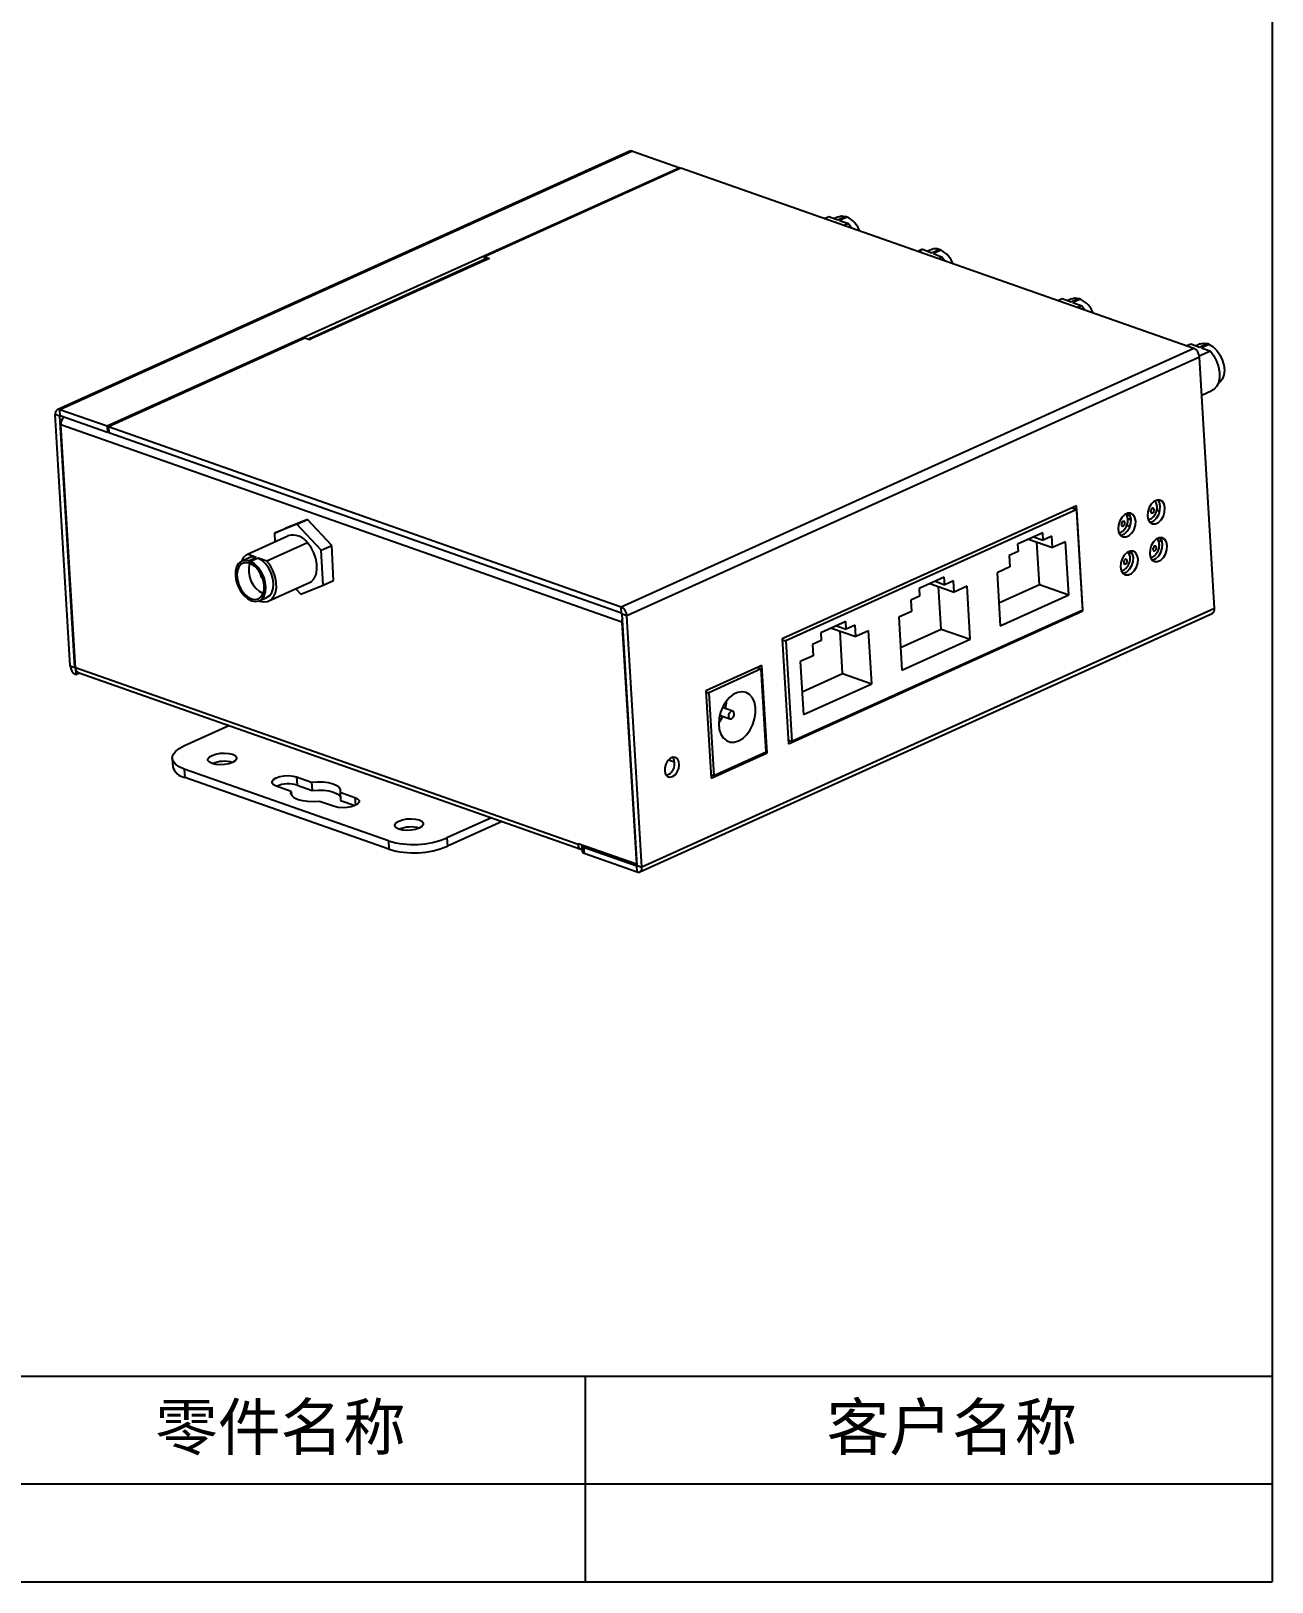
# Model space of a CAD drawing. Header units: millimetres. Extents: x 105 to 728, y 71 to 506.
# Drawn here: x 577.6 to 727.7, y 71.3 to 258.7 of the extents above; entities that cross this region are included whole.
import ezdxf

# ---------------------------------------------------------------- set-up
doc = ezdxf.new("R2010")
doc.units = ezdxf.units.MM
doc.header["$LTSCALE"] = 2
for name, color, linetype in [('1轮廓实线层', 7, 'Continuous'), ('2细线层', 4, 'Continuous'), ('6文字层', 3, 'Continuous')]:
    doc.layers.add(name, color=color, linetype=linetype)
doc.styles.add('SLDTEXTSTYLE0', font='')
doc.styles.get('SLDTEXTSTYLE0').set_extended_font_data('Microsoft YaHei')

msp = doc.modelspace()

# ---------------------------------------------------------------- linework, layer by layer
at = {"layer": '1轮廓实线层'}
for p, q in [((650.001, 244.18), (580.758, 212.926)), ((650.321, 244.183), (581.079, 212.929)), ((650.321, 244.183), (656.036, 242.175)), ((656.036, 242.175), (586.793, 210.921)), ((656.177, 242.125), (632.437, 231.41)), ((656.036, 242.175), (656.043, 242.065)), ((718.191, 220.33), (656.177, 242.125)), ((673.533, 236.025), (674.063, 236.265)), ((674.063, 236.265), (675.132, 235.879)), ((675.216, 236.253), (674.718, 236.029)), ((675.132, 235.879), (676.05, 236.294)), ((676.279, 236.211), (675.36, 235.797)), ((676.279, 236.211), (676.05, 236.294)), ((675.36, 235.797), (676.429, 235.412)), ((676.429, 235.412), (675.926, 235.184)), ((676.429, 235.412), (676.839, 234.863)), ((632.437, 231.079), (611.24, 221.511)), ((632.726, 231.081), (611.529, 221.514)), ((632.437, 231.41), (633.008, 231.209)), ((632.456, 231.086), (632.437, 231.41)), ((633.008, 231.209), (632.726, 231.081)), ((685.386, 232.313), (684.82, 232.058)), ((684.821, 232.058), (685.413, 232.325)), ((685.413, 232.325), (686.483, 231.893)), ((686.504, 232.286), (686.034, 232.074)), ((686.483, 231.893), (687.402, 232.307)), ((687.631, 232.215), (686.712, 231.8)), ((686.712, 231.8), (687.783, 231.367)), ((687.783, 231.367), (687.346, 231.17)), ((687.631, 232.215), (687.402, 232.307)), ((687.783, 231.367), (688.127, 230.896)), ((701.753, 226.107), (702.289, 226.349)), ((702.289, 226.349), (703.357, 225.959)), ((703.436, 226.335), (702.94, 226.111)), ((703.357, 225.959), (704.276, 226.374)), ((704.505, 226.291), (703.586, 225.876)), ((703.586, 225.876), (704.655, 225.487)), ((704.655, 225.487), (704.157, 225.262)), ((704.505, 226.291), (704.276, 226.374)), ((704.655, 225.487), (705.059, 224.945)), ((610.675, 221.587), (586.934, 210.871)), ((611.246, 221.386), (610.675, 221.587)), ((611.529, 221.514), (611.246, 221.386)), ((718.191, 220.33), (648.948, 189.075)), ((717.274, 220.652), (717.838, 220.907)), ((717.838, 220.907), (718.908, 220.496)), ((718.957, 220.88), (718.475, 220.662)), ((720.206, 219.997), (718.864, 219.391)), ((718.908, 220.496), (719.826, 220.91)), ((720.055, 220.822), (719.136, 220.408)), ((719.136, 220.408), (720.206, 219.997)), ((720.055, 220.822), (719.826, 220.91)), ((718.876, 219.283), (649.633, 188.029)), ((720.705, 188.913), (718.876, 219.283)), ((719.153, 214.676), (720.398, 215.238)), ((581.058, 212.131), (580.493, 212.329)), ((582.322, 181.959), (580.493, 212.329)), ((581.058, 212.131), (581.169, 212.181)), ((582.887, 181.76), (581.058, 212.131)), ((586.793, 210.921), (581.079, 212.929)), ((581.123, 212.197), (581.079, 212.929)), ((586.837, 210.189), (581.123, 212.197)), ((649.023, 187.258), (581.189, 211.1)), ((582.957, 181.735), (581.189, 211.1)), ((586.793, 210.921), (586.837, 210.189)), ((586.972, 210.249), (586.837, 210.189)), ((648.948, 189.075), (586.934, 210.871)), ((586.934, 210.871), (586.978, 210.139)), ((648.992, 188.344), (586.978, 210.139)), ((704.028, 201.306), (668.417, 185.232)), ((704.044, 200.861), (668.857, 184.979)), ((703.481, 201.059), (704.044, 200.861)), ((703.49, 201.056), (703.49, 201.063)), ((704.791, 188.636), (704.028, 201.306)), ((704.774, 188.74), (704.044, 200.861)), ((609.739, 199.076), (607.03, 197.988)), ((611.011, 199.65), (608.302, 198.562)), ((609.739, 199.076), (611.011, 199.65)), ((612.677, 195.947), (609.739, 199.076)), ((613.949, 196.521), (611.011, 199.65)), ((710.016, 200.264), (710.528, 200.084)), ((710.478, 198.804), (710.107, 198.935)), ((710.12, 200.227), (710.133, 200.016)), ((710.601, 199.794), (710.26, 199.64)), ((603.745, 195.462), (608.655, 197.679)), ((611.021, 196.824), (606.111, 194.607)), ((607.03, 197.988), (608.302, 198.562)), ((607.03, 197.988), (607.085, 196.97)), ((608.722, 197.709), (608.655, 197.679)), ((699.93, 198.065), (696.892, 196.693)), ((698.202, 197.285), (701.128, 196.256)), ((698.815, 197.561), (699.985, 197.15)), ((699.541, 191.794), (699.232, 196.923)), ((699.985, 197.15), (699.93, 198.065)), ((701.045, 197.628), (699.985, 197.15)), ((701.128, 196.256), (701.045, 197.628)), ((702.682, 196.958), (701.128, 196.256)), ((703.068, 190.554), (702.682, 196.958)), ((713.869, 197.189), (714.366, 197.014)), ((603.978, 195.036), (603.059, 194.621)), ((604.813, 195.076), (603.745, 195.462)), ((603.895, 194.661), (604.813, 195.076)), ((605.042, 194.993), (604.124, 194.579)), ((606.111, 194.607), (605.042, 194.993)), ((612.677, 195.947), (613.949, 196.521)), ((612.906, 191.731), (612.677, 195.947)), ((614.178, 192.305), (613.949, 196.521)), ((696.947, 195.779), (695.887, 195.3)), ((695.887, 195.3), (695.97, 193.928)), ((696.892, 196.693), (696.947, 195.779)), ((710.291, 195.69), (710.803, 195.51)), ((603.895, 194.661), (604.124, 194.579)), ((695.97, 193.928), (694.416, 193.226)), ((694.416, 193.226), (694.801, 186.823)), ((605.567, 192.593), (605.596, 192.585)), ((606.337, 189.809), (611.248, 192.025)), ((609.599, 191.281), (610.197, 190.644)), ((610.197, 190.644), (612.906, 191.731)), ((612.906, 191.731), (614.178, 192.305)), ((688.025, 192.691), (684.987, 191.32)), ((684.987, 191.32), (685.042, 190.405)), ((686.296, 191.911), (689.222, 190.882)), ((686.91, 192.187), (688.08, 191.776)), ((687.635, 186.42), (687.326, 191.549)), ((688.08, 191.776), (688.025, 192.691)), ((689.14, 192.255), (688.08, 191.776)), ((689.222, 190.882), (689.14, 192.255)), ((690.777, 191.584), (689.222, 190.882)), ((691.163, 185.181), (690.777, 191.584)), ((694.635, 189.58), (699.541, 191.794)), ((699.541, 191.794), (703.068, 190.554)), ((605.219, 189.836), (606.137, 190.251)), ((685.042, 190.405), (683.982, 189.926)), ((683.982, 189.926), (684.065, 188.554)), ((694.801, 186.823), (703.068, 190.554)), ((648.992, 188.344), (648.948, 189.075)), ((649.633, 188.029), (649.068, 188.227)), ((650.898, 157.857), (649.068, 188.227)), ((651.462, 157.658), (649.633, 188.029)), ((651.197, 157.061), (720.44, 188.316)), ((720.705, 188.913), (651.462, 157.658)), ((669.18, 172.562), (704.791, 188.636)), ((669.587, 172.858), (704.774, 188.74)), ((684.065, 188.554), (682.51, 187.853)), ((682.51, 187.853), (682.896, 181.449)), ((704.651, 188.685), (704.791, 188.636)), ((649.124, 187.304), (649.023, 187.258)), ((649.023, 187.258), (650.786, 157.986)), ((676.119, 187.317), (673.081, 185.946)), ((673.081, 185.946), (673.136, 185.031)), ((674.391, 186.537), (677.317, 185.509)), ((675.004, 186.814), (676.174, 186.402)), ((675.729, 181.047), (675.421, 186.175)), ((676.174, 186.402), (676.119, 187.317)), ((677.234, 186.881), (676.174, 186.402)), ((677.317, 185.509), (677.234, 186.881)), ((678.871, 186.21), (677.317, 185.509)), ((679.257, 179.807), (678.871, 186.21)), ((682.73, 184.206), (687.635, 186.42)), ((687.635, 186.42), (691.163, 185.181)), ((668.417, 185.232), (669.18, 172.562)), ((668.423, 185.131), (668.857, 184.979)), ((668.857, 184.979), (669.587, 172.858)), ((673.136, 185.031), (672.076, 184.553)), ((672.076, 184.553), (672.159, 183.18)), ((682.896, 181.449), (691.163, 185.181)), ((582.322, 181.959), (582.887, 181.76)), ((665.962, 182.01), (659.179, 178.948)), ((666.599, 171.444), (665.962, 182.01)), ((672.159, 183.18), (670.605, 182.479)), ((670.605, 182.479), (670.99, 176.075)), ((582.887, 181.76), (582.954, 181.791)), ((643.737, 160.374), (582.957, 181.735)), ((582.963, 181.644), (582.967, 181.646)), ((582.963, 181.644), (583.007, 180.912)), ((583.007, 180.912), (583.458, 181.116)), ((583.295, 181.173), (644.074, 159.812)), ((665.894, 181.595), (659.535, 178.725)), ((665.416, 181.763), (665.894, 181.595)), ((665.425, 181.76), (665.424, 181.767)), ((666.497, 171.578), (665.894, 181.595)), ((670.824, 178.832), (675.729, 181.047)), ((675.729, 181.047), (679.257, 179.807)), ((659.179, 178.948), (659.816, 168.382)), ((659.185, 178.847), (659.535, 178.725)), ((659.535, 178.725), (660.138, 168.708)), ((670.99, 176.075), (679.257, 179.807)), ((662.438, 176.502), (661.196, 176.939)), ((596.122, 172.332), (601.519, 174.768)), ((660.864, 175.995), (662.107, 175.558)), ((669.153, 173.011), (669.587, 172.858)), ((669.154, 173.004), (669.162, 173.007)), ((594.659, 170.791), (594.719, 169.785)), ((654.683, 170.625), (655.405, 170.371)), ((659.816, 168.382), (666.599, 171.444)), ((660.138, 168.708), (666.497, 171.578)), ((666.374, 171.523), (666.599, 171.444)), ((620.809, 160.819), (596.117, 169.497)), ((596.117, 169.497), (596.177, 168.491)), ((659.789, 168.831), (660.138, 168.708)), ((659.789, 168.824), (659.798, 168.828)), ((620.87, 159.813), (596.177, 168.491)), ((609.04, 166.799), (607.232, 167.434)), ((609.705, 168.551), (611.513, 167.915)), ((609.705, 168.551), (609.765, 167.544)), ((609.765, 167.544), (611.574, 166.909)), ((611.513, 167.915), (611.574, 166.909)), ((609.04, 166.799), (609.067, 166.352)), ((614.287, 164.955), (612.478, 165.59)), ((614.951, 166.707), (616.76, 166.071)), ((614.951, 166.707), (615.012, 165.7)), ((615.012, 165.7), (616.768, 165.083)), ((616.76, 166.071), (616.818, 165.107)), ((633.267, 163.61), (627.87, 161.174)), ((634.555, 163.157), (627.93, 160.167)), ((620.809, 160.819), (620.87, 159.813)), ((627.87, 161.174), (627.93, 160.167)), ((650.786, 157.986), (643.731, 160.465)), ((643.731, 160.465), (643.737, 160.374)), ((643.737, 160.374), (643.848, 160.424)), ((644.208, 160.228), (644.252, 159.496)), ((644.412, 160.047), (650.833, 157.79)), ((644.412, 160.047), (644.456, 159.315)), ((644.456, 159.315), (650.877, 157.058)), ((650.887, 158.031), (650.786, 157.986)), ((650.892, 157.817), (650.833, 157.79)), ((650.877, 157.058), (650.833, 157.79)), ((650.898, 157.857), (651.462, 157.658))]:
    msp.add_line(p, q, dxfattribs=at)
at = {"layer": '1轮廓实线层', "flags": 128}
for points in [[(675.216, 236.253), (675.591, 236.346), (676.05, 236.294)], [(703.436, 226.335), (703.816, 226.428), (704.276, 226.374)], [(718.957, 220.88), (719.364, 220.974), (719.826, 220.91)], [(720.055, 220.822), (720.526, 220.528), (720.965, 220.1), (721.343, 219.566), (721.635, 218.962), (721.823, 218.326), (721.894, 217.701), (721.843, 217.128), (721.674, 216.643), (721.398, 216.28), (721.159, 216.115)], [(720.206, 219.997), (720.62, 219.427), (720.952, 218.783), (721.184, 218.101), (721.304, 217.417), (721.305, 216.769), (721.186, 216.192), (720.955, 215.717), (720.624, 215.37), (720.398, 215.238)], [(581.079, 212.929), (580.956, 212.957), (580.839, 212.952), (580.734, 212.914), (580.644, 212.846), (580.573, 212.749), (580.523, 212.627), (580.496, 212.485), (580.493, 212.329)], [(581.123, 212.197), (581.109, 212.2), (581.096, 212.2), (581.084, 212.196), (581.074, 212.188), (581.066, 212.177), (581.061, 212.164), (581.058, 212.148), (581.058, 212.131)], [(712.592, 200.097), (712.684, 199.657), (712.893, 199.327), (713.194, 199.148), (713.549, 199.141), (713.917, 199.307), (714.253, 199.627), (714.517, 200.06), (714.676, 200.556), (714.712, 201.054), (714.62, 201.495), (714.411, 201.824), (714.11, 202.003), (713.755, 202.01), (713.386, 201.844), (713.05, 201.525), (712.787, 201.091), (712.628, 200.595), (712.592, 200.097)], [(712.895, 199.325), (712.985, 199.34), (713.353, 199.506), (713.689, 199.825), (713.952, 200.258), (714.112, 200.754), (714.147, 201.252), (714.055, 201.693), (713.846, 202.023), (713.844, 202.025)], [(713.21, 200.462), (713.29, 200.52), (713.355, 200.61), (713.395, 200.72), (713.405, 200.833), (713.383, 200.93), (713.331, 200.999), (713.259, 201.027), (713.177, 201.011), (713.097, 200.954), (713.032, 200.863), (712.991, 200.753), (712.981, 200.641), (713.004, 200.543), (713.055, 200.475), (713.127, 200.447), (713.21, 200.462)], [(713.717, 200.829), (713.931, 200.661), (714.055, 200.528)], [(709.059, 198.503), (709.151, 198.062), (709.36, 197.733), (709.661, 197.554), (710.016, 197.547), (710.385, 197.713), (710.721, 198.032), (710.984, 198.466), (711.143, 198.961), (711.179, 199.459), (711.087, 199.9), (710.878, 200.23), (710.577, 200.409), (710.222, 200.415), (709.854, 200.249), (709.518, 199.93), (709.254, 199.497), (709.095, 199.001), (709.059, 198.503)], [(709.362, 197.73), (709.452, 197.745), (709.82, 197.911), (710.156, 198.23), (710.42, 198.664), (710.579, 199.16), (710.615, 199.658), (710.522, 200.098), (710.313, 200.428), (710.311, 200.43)], [(709.677, 198.868), (709.757, 198.925), (709.822, 199.016), (709.863, 199.126), (709.872, 199.238), (709.85, 199.336), (709.799, 199.404), (709.726, 199.432), (709.644, 199.417), (709.564, 199.359), (709.499, 199.269), (709.458, 199.159), (709.449, 199.047), (709.471, 198.949), (709.522, 198.881), (709.595, 198.852), (709.677, 198.868)], [(710.26, 199.64), (710.466, 199.685), (710.614, 199.67)], [(611.248, 192.025), (611.503, 192.179), (611.827, 192.536), (612.049, 193.02), (612.158, 193.604), (612.148, 194.256), (612.02, 194.941), (611.779, 195.622), (611.44, 196.261), (611.021, 196.824)], [(712.868, 195.523), (712.96, 195.083), (713.169, 194.753), (713.469, 194.574), (713.825, 194.567), (714.193, 194.734), (714.529, 195.053), (714.792, 195.486), (714.952, 195.982), (714.987, 196.48), (714.895, 196.921), (714.686, 197.25), (714.386, 197.429), (714.03, 197.436), (713.662, 197.27), (713.326, 196.951), (713.062, 196.517), (712.903, 196.022), (712.868, 195.523)], [(713.171, 194.751), (713.26, 194.766), (713.628, 194.932), (713.964, 195.251), (714.228, 195.685), (714.387, 196.18), (714.423, 196.679), (714.331, 197.119), (714.122, 197.449), (714.12, 197.451)], [(604.813, 195.076), (604.354, 195.129), (603.978, 195.036)], [(606.137, 190.251), (606.441, 190.457), (606.71, 190.83), (606.871, 191.322), (606.914, 191.9), (606.834, 192.527), (606.639, 193.162), (606.339, 193.762), (605.956, 194.29), (605.514, 194.709), (605.042, 194.993)], [(709.335, 193.929), (709.427, 193.488), (709.636, 193.159), (709.936, 192.98), (710.292, 192.973), (710.66, 193.139), (710.996, 193.458), (711.26, 193.892), (711.419, 194.387), (711.454, 194.886), (711.362, 195.326), (711.153, 195.656), (710.853, 195.835), (710.497, 195.842), (710.129, 195.675), (709.793, 195.356), (709.53, 194.923), (709.37, 194.427), (709.335, 193.929)], [(709.638, 193.157), (709.728, 193.171), (710.096, 193.337), (710.432, 193.656), (710.695, 194.09), (710.854, 194.586), (710.89, 195.084), (710.798, 195.524), (710.589, 195.854), (710.587, 195.856)], [(713.485, 195.889), (713.565, 195.946), (713.63, 196.037), (713.671, 196.146), (713.681, 196.259), (713.658, 196.356), (713.607, 196.425), (713.535, 196.453), (713.452, 196.437), (713.372, 196.38), (713.307, 196.289), (713.267, 196.18), (713.257, 196.067), (713.279, 195.97), (713.331, 195.901), (713.403, 195.873), (713.485, 195.889)], [(603.895, 194.661), (603.435, 194.714), (603.022, 194.604), (602.682, 194.338), (602.437, 193.934), (602.304, 193.418), (602.291, 192.824), (602.399, 192.192), (602.621, 191.561), (602.942, 190.975), (603.342, 190.47), (603.794, 190.081), (604.269, 189.833), (604.735, 189.741), (605.162, 189.812), (605.522, 190.042), (605.792, 190.415), (605.953, 190.907), (605.995, 191.485), (605.916, 192.112), (605.72, 192.747), (605.421, 193.348), (605.038, 193.875), (604.596, 194.295), (604.124, 194.579)], [(604.255, 190.084), (604.699, 190.001), (605.1, 190.084), (605.431, 190.326), (605.665, 190.709), (605.787, 191.205), (605.786, 191.777), (605.663, 192.382), (605.427, 192.976), (605.096, 193.514), (604.693, 193.957), (604.25, 194.272), (603.798, 194.435), (603.371, 194.435), (603.002, 194.271), (602.717, 193.956), (602.537, 193.512), (602.476, 192.973), (602.538, 192.379), (602.72, 191.774), (603.006, 191.203), (603.376, 190.707), (603.803, 190.325), (604.255, 190.084)], [(605.176, 189.818), (605.212, 189.804), (605.716, 189.698), (606.185, 189.752), (606.592, 189.963), (606.916, 190.32), (607.139, 190.804), (607.248, 191.387), (607.238, 192.04), (607.109, 192.725), (606.869, 193.405), (606.53, 194.044), (606.111, 194.607)], [(709.953, 194.294), (710.032, 194.351), (710.098, 194.442), (710.138, 194.552), (710.148, 194.664), (710.125, 194.762), (710.074, 194.83), (710.002, 194.859), (709.919, 194.843), (709.84, 194.785), (709.774, 194.695), (709.734, 194.585), (709.724, 194.473), (709.746, 194.375), (709.798, 194.307), (709.87, 194.278), (709.953, 194.294)], [(663.151, 172.901), (663.66, 173.21), (664.132, 173.658), (664.541, 174.221), (664.867, 174.867), (665.09, 175.563), (665.2, 176.271), (665.19, 176.953), (665.06, 177.571), (664.819, 178.093), (664.478, 178.49), (664.056, 178.742), (663.576, 178.834), (663.064, 178.761), (662.547, 178.528), (662.054, 178.146), (661.61, 177.638), (661.24, 177.029), (660.964, 176.353), (660.796, 175.646), (660.746, 174.947), (660.816, 174.292), (661.003, 173.718), (661.296, 173.256), (661.68, 172.929), (662.134, 172.756), (662.633, 172.747), (663.151, 172.901)], [(661.564, 176.809), (661.672, 177.511), (661.682, 177.734)], [(662.3, 175.573), (662.433, 175.669), (662.542, 175.819), (662.609, 176.002), (662.626, 176.19), (662.588, 176.352), (662.503, 176.466), (662.382, 176.514), (662.245, 176.488), (662.112, 176.392), (662.003, 176.241), (661.935, 176.058), (661.919, 175.871), (661.957, 175.708), (662.042, 175.594), (662.163, 175.547), (662.3, 175.573)], [(660.746, 175.07), (661.014, 175.46), (661.233, 175.866)], [(596.117, 169.497), (595.496, 169.77), (595.036, 170.093), (594.752, 170.455), (594.657, 170.841), (594.754, 171.237), (595.039, 171.627), (595.501, 171.997), (596.122, 172.332)], [(601.942, 170.286), (601.5, 170.135), (600.98, 170.041), (600.433, 170.014), (599.913, 170.055), (599.471, 170.162), (599.15, 170.323), (598.982, 170.524), (598.982, 170.743), (599.151, 170.96), (599.473, 171.154), (599.916, 171.305), (600.436, 171.399), (600.982, 171.427), (601.502, 171.385), (601.944, 171.278), (602.265, 171.117), (602.434, 170.917), (602.433, 170.697), (602.264, 170.48), (601.942, 170.286)], [(655.159, 168.583), (655.473, 168.804), (655.736, 169.15), (655.911, 169.573), (655.976, 170.017), (655.92, 170.422), (655.753, 170.733), (655.496, 170.908), (655.184, 170.923), (654.86, 170.777), (654.566, 170.488), (654.343, 170.097), (654.221, 169.655), (654.217, 169.224), (654.33, 168.859), (654.546, 168.612), (654.835, 168.516), (655.159, 168.583)], [(607.232, 167.434), (606.911, 167.596), (606.742, 167.796), (606.743, 168.016), (606.912, 168.233), (607.234, 168.427), (607.676, 168.578), (608.196, 168.672), (608.743, 168.699), (609.263, 168.657), (609.705, 168.551)], [(611.513, 167.915), (612.221, 167.963), (612.916, 167.944), (613.559, 167.857), (614.116, 167.71), (614.553, 167.508), (614.848, 167.265), (614.983, 166.992), (614.951, 166.707)], [(611.574, 166.909), (612.281, 166.957), (612.976, 166.937), (613.62, 166.851), (614.176, 166.703), (614.614, 166.502), (614.909, 166.258), (614.985, 166.147)], [(612.478, 165.59), (611.771, 165.542), (611.076, 165.562), (610.432, 165.648), (609.876, 165.796), (609.439, 165.997), (609.144, 166.241), (609.009, 166.513), (609.04, 166.799)], [(616.76, 166.071), (617.081, 165.91), (617.249, 165.709), (617.249, 165.49), (617.08, 165.273), (616.758, 165.079), (616.315, 164.928), (615.795, 164.834), (615.249, 164.806), (614.729, 164.848), (614.287, 164.955)], [(624.519, 162.352), (624.076, 162.2), (623.556, 162.106), (623.009, 162.079), (622.49, 162.121), (622.047, 162.227), (621.726, 162.389), (621.558, 162.589), (621.558, 162.808), (621.728, 163.026), (622.049, 163.219), (622.492, 163.371), (623.012, 163.465), (623.559, 163.492), (624.078, 163.45), (624.52, 163.344), (624.841, 163.182), (625.01, 162.982), (625.01, 162.762), (624.84, 162.545), (624.519, 162.352)], [(643.737, 160.374), (643.759, 160.219), (643.804, 160.08), (643.871, 159.965), (643.958, 159.876), (644.061, 159.817), (644.175, 159.79), (644.235, 159.789)], [(644.223, 160.292), (644.222, 160.29), (644.208, 160.235), (644.221, 160.181), (644.261, 160.13), (644.326, 160.085), (644.412, 160.047)], [(650.833, 157.79), (650.846, 157.787), (650.859, 157.788), (650.871, 157.792), (650.881, 157.799), (650.889, 157.81), (650.894, 157.824), (650.897, 157.839), (650.898, 157.857)], [(650.877, 157.058), (651, 157.031), (651.116, 157.036), (651.221, 157.073), (651.311, 157.142), (651.382, 157.239), (651.433, 157.36), (651.459, 157.502), (651.462, 157.658)]]:
    msp.add_lwpolyline(points, dxfattribs=at)
at = {"layer": '1轮廓实线层'}
for centre, radius, start, end in [((650.165, 243.789), 0.424, 68.31491, 112.7518), ((674.757, 233.282), 3.301, 22.01414, 62.55253), ((632.585, 230.727), 0.382, 68.31476, 112.75235), ((686.979, 231.192), 1.193, 69.23249, 113.48551), ((685.99, 229.274), 3.367, 22.30697, 60.84128), ((702.973, 223.36), 3.307, 22.04133, 62.40011), ((611.389, 221.186), 0.356, 66.89951, 137.26718), ((717.659, 219.234), 1.218, 2.30737, 64.07407), ((582.448, 211.167), 1.261, 135.63664, 183.05358), ((609.264, 195.664), 2.105, 33.44131, 106.81325), ((604.485, 194.099), 1.551, 118.47686, 161.106), ((607.002, 193.521), 3.101, 164.02384, 244.5287), ((605.715, 192.938), 0.375, 156.79705, 246.81242), ((648.416, 187.98), 1.218, 2.30737, 64.07407), ((648.933, 188.222), 0.135, 2.30777, 64.07305), ((650.278, 187.319), 1.256, 160.03063, 182.7972), ((720.146, 188.803), 0.57, 301.11129, 11.07722), ((583.54, 182.008), 1.218, 182.30764, 244.07392), ((583.022, 181.766), 0.135, 182.31041, 244.07181), ((583.946, 181.794), 0.99, 183.40155, 188.62306), ((583.529, 181.686), 0.563, 184.08523, 245.47238), ((653.936, 170.131), 1.488, 289.02201, 32.24848), ((596.471, 170.291), 1.823, 196.09397, 260.73259), ((600.943, 166.809), 3.624, 73.85701, 113.0365), ((608.7, 164.106), 3.599, 72.78118, 113.1517), ((623.519, 158.874), 3.624, 73.85659, 113.0369), ((623.833, 171.08), 10.697, 253.58184, 292.17202), ((623.893, 170.073), 10.697, 253.58184, 292.17202), ((644.498, 159.567), 0.255, 196.09416, 260.73246)]:
    msp.add_arc(centre, radius, start, end, dxfattribs=at)
for points, knots in [([(712.706, 199.609), (712.708, 199.609), (712.761, 199.618), (712.956, 199.713), (713.249, 199.895), (713.528, 200.24), (713.715, 200.646), (713.78, 201.102), (713.722, 201.548), (713.588, 201.794), (713.523, 201.913)], [0, 0, 0, 0, 0.0018564, 0.0578275, 0.2295034, 0.3699283, 0.5261193, 0.701112, 0.8554301, 1, 1, 1, 1]), ([(709.173, 198.015), (709.175, 198.015), (709.228, 198.023), (709.423, 198.118), (709.716, 198.3), (709.995, 198.645), (710.182, 199.051), (710.248, 199.507), (710.189, 199.954), (710.055, 200.199), (709.99, 200.318)], [0, 0, 0, 0, 0.0018562, 0.0578274, 0.2295034, 0.3699283, 0.5261194, 0.701112, 0.8554302, 1, 1, 1, 1]), ([(712.982, 195.035), (712.983, 195.036), (713.036, 195.044), (713.232, 195.139), (713.524, 195.321), (713.803, 195.666), (713.99, 196.072), (714.056, 196.528), (713.998, 196.975), (713.863, 197.22), (713.798, 197.339)], [0, 0, 0, 0, 0.0018564, 0.0578275, 0.2295034, 0.3699283, 0.5261193, 0.701112, 0.8554302, 1, 1, 1, 1]), ([(709.449, 193.441), (709.45, 193.441), (709.504, 193.45), (709.699, 193.544), (709.992, 193.726), (710.27, 194.072), (710.458, 194.477), (710.523, 194.933), (710.465, 195.38), (710.331, 195.626), (710.266, 195.744)], [0, 0, 0, 0, 0.0018562, 0.0578274, 0.2295034, 0.3699283, 0.5261194, 0.701112, 0.8554302, 1, 1, 1, 1])]:
    msp.add_open_spline(points, degree=3, knots=knots, dxfattribs=at)
at = {"layer": '2细线层'}
for p, q in [((727.657, 506.25), (727.657, 71.25)), ((105.157, 96.143), (727.657, 96.143)), ((644.602, 96.143), (644.602, 71.25)), ((201.694, 83.093), (727.657, 83.093)), ((105.157, 71.25), (727.657, 71.25))]:
    msp.add_line(p, q, dxfattribs=at)

# ---------------------------------------------------------------- texts
at = {"layer": '6文字层', "char_height": 5.5563, "attachment_point": 1, "style": 'SLDTEXTSTYLE0'}
for s, insert in [('零件名称', (592.59, 92.756)), ('客户名称', (673.789, 92.756))]:
    msp.add_mtext(s, dxfattribs=dict(at, insert=insert))

doc.saveas('drawing.dxf')
